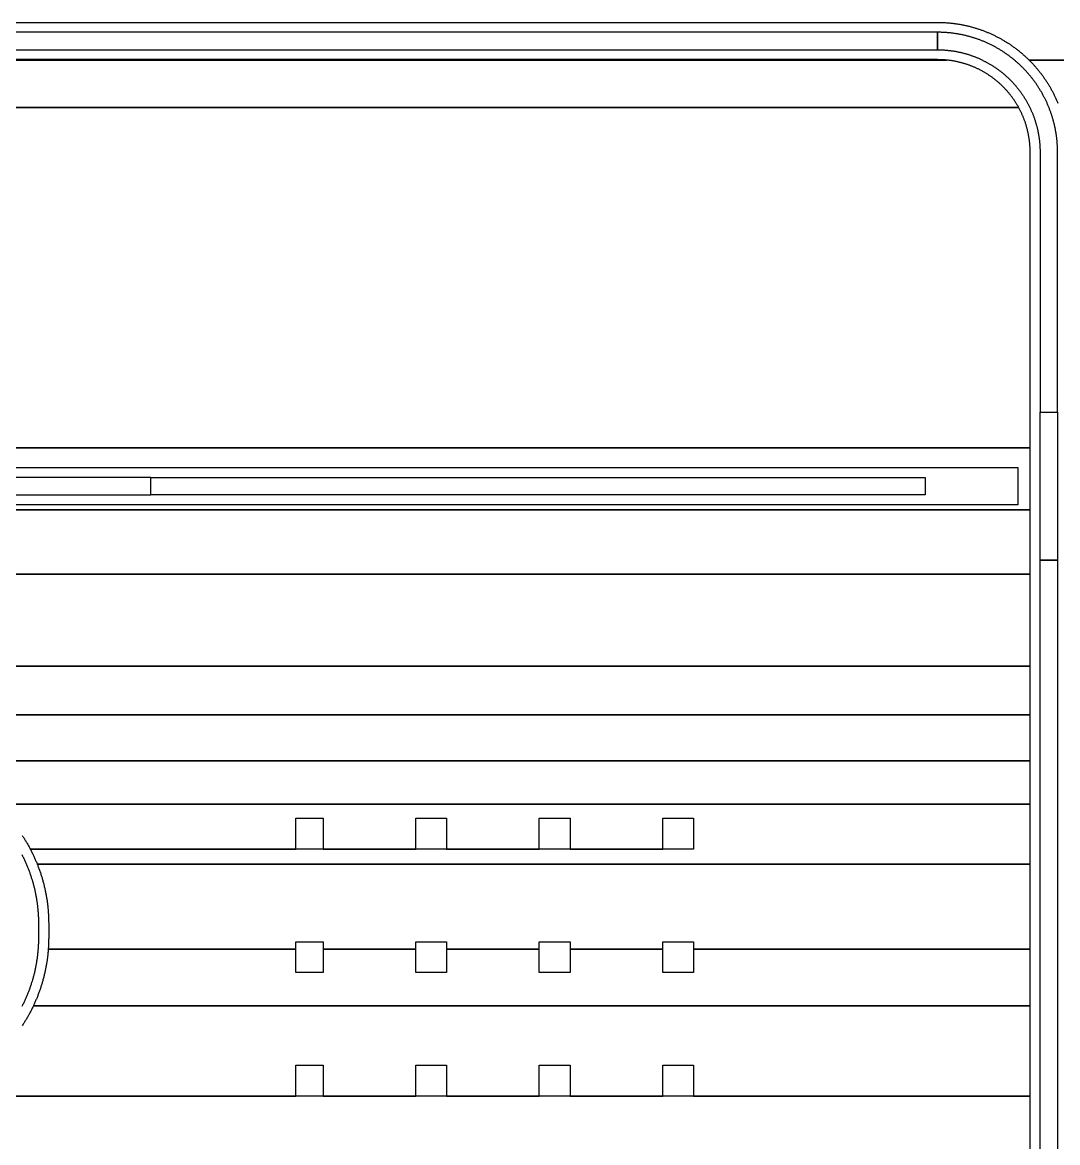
# Model space of a CAD drawing. Extents: x -3400 to 6900, y -3400 to 6900.
# Drawn here: x 1619 to 2457, y 1300 to 2207 of the extents above; entities that cross this region are included whole.
import ezdxf

# ---------------------------------------------------------------- set-up
doc = ezdxf.new("R2010")
doc.units = 0
doc.layers.add('XOR', color=1, linetype='CONTINUOUS')

# ---------------------------------------------------------------- blocks, each defined once
blk = doc.blocks.new('CHIP_XOR')
at = {"layer": '5'}
for points in [[(-2260, 2107.09), (2260, 2107.09), (2260.6475, 2107.088), (2261.2945, 2107.082), (2261.942, 2107.072), (2262.589, 2107.058), (2263.2365, 2107.04), (2263.883, 2107.018), (2264.53, 2106.9925), (2265.1765, 2106.9625), (2265.823, 2106.9285), (2266.4695, 2106.8905), (2267.1155, 2106.849), (2267.761, 2106.803), (2268.4065, 2106.753), (2269.0515, 2106.6995), (2269.6965, 2106.6415), (2270.341, 2106.58), (2270.985, 2106.5145), (2271.6285, 2106.4445), (2272.2715, 2106.371), (2272.9145, 2106.2935), (2273.5565, 2106.212), (2274.198, 2106.1265), (2274.8395, 2106.037), (2275.48, 2105.9435), (2276.12, 2105.8465), (2276.7595, 2105.745), (2277.398, 2105.64), (2278.036, 2105.5305), (2278.6735, 2105.4175), (2279.31, 2105.3005), (2279.946, 2105.1795), (2280.5815, 2105.055), (2281.216, 2104.926), (2281.8495, 2104.7935), (2282.482, 2104.657), (2283.114, 2104.5165), (2283.745, 2104.372), (2284.3755, 2104.224), (2285.0045, 2104.072), (2285.633, 2103.916), (2286.26, 2103.756), (2286.8865, 2103.5925), (2287.512, 2103.425), (2288.136, 2103.2535), (2288.759, 2103.0785), (2289.3815, 2102.899), (2290.0025, 2102.7165), (2290.622, 2102.5295), (2291.241, 2102.339), (2291.8585, 2102.1445), (2292.4745, 2101.9465), (2293.0895, 2101.7445), (2293.7035, 2101.539), (2294.316, 2101.3295), (2294.927, 2101.116), (2295.537, 2100.899), (2296.1455, 2100.6785), (2296.753, 2100.454), (2297.3585, 2100.2255), (2297.963, 2099.9935), (2298.566, 2099.758), (2299.1675, 2099.5185), (2299.767, 2099.2755), (2300.3655, 2099.0285), (2300.9625, 2098.778), (2301.558, 2098.524), (2302.152, 2098.266), (2302.744, 2098.0045), (2303.3345, 2097.7395), (2303.9235, 2097.4705), (2304.5105, 2097.198), (2305.0965, 2096.922), (2305.68, 2096.6425), (2306.2625, 2096.3595), (2306.8425, 2096.0725), (2307.421, 2095.7825), (2307.998, 2095.4885), (2308.573, 2095.191), (2309.146, 2094.89), (2309.7175, 2094.5855), (2310.287, 2094.2775), (2310.8545, 2093.966), (2311.42, 2093.651), (2311.9835, 2093.3325), (2312.545, 2093.0105), (2313.1045, 2092.685), (2313.662, 2092.3565), (2314.218, 2092.024), (2314.7715, 2091.6885), (2315.323, 2091.3495), (2315.872, 2091.007), (2316.4195, 2090.661), (2316.9645, 2090.312), (2317.5075, 2089.959), (2318.048, 2089.6035), (2318.5865, 2089.244), (2319.123, 2088.8815), (2319.657, 2088.5155), (2320.1885, 2088.1465), (2320.7185, 2087.774), (2321.2455, 2087.3985), (2321.7705, 2087.0195), (2322.293, 2086.6375), (2322.813, 2086.252), (2323.331, 2085.8635), (2323.8465, 2085.472), (2324.359, 2085.077), (2324.87, 2084.679), (2325.378, 2084.278), (2325.8835, 2083.8735), (2326.3865, 2083.466), (2326.887, 2083.0555), (2327.385, 2082.642), (2327.8805, 2082.2255), (2328.3735, 2081.806), (2328.864, 2081.383), (2329.3515, 2080.9575), (2329.8365, 2080.529), (2330.319, 2080.097), (2330.7985, 2079.6625), (2331.2755, 2079.225), (2331.75, 2078.7845), (2332.2215, 2078.341), (2332.6905, 2077.8945), (2333.1565, 2077.4455), (2333.62, 2076.9935), (2334.0805, 2076.5385), (3500, 2076.5385)], [(-2260, 2084.91), (2260, 2084.91), (2260, 2099.09), (-2260, 2099.09)], [(-2325.6125, 2038.1455), (2325.6125, 2038.1455), (2325.5915, 2038.184), (2325.325, 2038.6625), (2325.0555, 2039.1385), (2324.7825, 2039.613), (2324.506, 2040.085), (2324.226, 2040.5555), (2323.9425, 2041.0235), (2323.656, 2041.49), (2323.3655, 2041.954), (2323.072, 2042.4155), (2322.775, 2042.8755), (2322.475, 2043.333), (2322.171, 2043.7885), (2321.864, 2044.2415), (2321.554, 2044.692), (2321.2405, 2045.141), (2320.9235, 2045.587), (2320.6035, 2046.031), (2320.28, 2046.4725), (2319.9535, 2046.912), (2319.624, 2047.3485), (2319.291, 2047.783), (2318.955, 2048.215), (2318.6155, 2048.6445), (2318.2735, 2049.0715), (2317.928, 2049.496), (2317.5795, 2049.918), (2317.2275, 2050.3375), (2316.873, 2050.754), (2316.5155, 2051.1685), (2316.1545, 2051.58), (2315.791, 2051.989), (2315.424, 2052.395), (2315.0545, 2052.7985), (2314.682, 2053.1995), (2314.3065, 2053.5975), (2313.928, 2053.993), (2313.5465, 2054.3855), (2313.1625, 2054.7755), (2312.7755, 2055.1625), (2312.3855, 2055.5465), (2311.993, 2055.928), (2311.5975, 2056.3065), (2311.1995, 2056.682), (2310.7985, 2057.0545), (2310.395, 2057.424), (2309.989, 2057.791), (2309.58, 2058.1545), (2309.1685, 2058.5155), (2308.754, 2058.873), (2308.3375, 2059.2275), (2307.918, 2059.5795), (2307.496, 2059.928), (2307.0715, 2060.2735), (2306.6445, 2060.6155), (2306.215, 2060.955), (2305.783, 2061.291), (2305.3485, 2061.624), (2304.912, 2061.9535), (2304.4725, 2062.28), (2304.031, 2062.6035), (2303.587, 2062.9235), (2303.141, 2063.2405), (2302.692, 2063.554), (2302.2415, 2063.864), (2301.7885, 2064.171), (2301.333, 2064.475), (2300.8755, 2064.775), (2300.4155, 2065.072), (2299.954, 2065.3655), (2299.49, 2065.656), (2299.0235, 2065.9425), (2298.5555, 2066.226), (2298.085, 2066.506), (2297.613, 2066.7825), (2297.1385, 2067.0555), (2296.6625, 2067.325), (2296.184, 2067.5915), (2295.704, 2067.854), (2295.222, 2068.113), (2294.738, 2068.3685), (2294.252, 2068.6205), (2293.7645, 2068.869), (2293.275, 2069.114), (2292.7835, 2069.3555), (2292.2905, 2069.593), (2291.796, 2069.827), (2291.2995, 2070.0575), (2290.8015, 2070.2845), (2290.302, 2070.5075), (2289.8005, 2070.727), (2289.2975, 2070.943), (2288.793, 2071.1555), (2288.287, 2071.364), (2287.7795, 2071.5685), (2287.2705, 2071.77), (2286.76, 2071.967), (2286.2485, 2072.161), (2285.735, 2072.3505), (2285.2205, 2072.537), (2284.7045, 2072.719), (2284.187, 2072.898), (2283.6685, 2073.0725), (2283.1485, 2073.2435), (2282.6275, 2073.411), (2282.105, 2073.5745), (2281.5815, 2073.734), (2281.057, 2073.8895), (2280.531, 2074.0415), (2280.004, 2074.1895), (2279.476, 2074.334), (2278.947, 2074.474), (2278.417, 2074.6105), (2277.8865, 2074.7435), (2277.3545, 2074.872), (2276.8215, 2074.997), (2276.2875, 2075.118), (2275.753, 2075.235), (2275.2175, 2075.348), (2274.6815, 2075.457), (2274.144, 2075.5625), (2273.6065, 2075.664), (2273.068, 2075.7615), (2272.5285, 2075.855), (2271.9885, 2075.9445), (2271.448, 2076.03), (2270.907, 2076.1115), (2270.365, 2076.1895), (2269.823, 2076.263), (2269.28, 2076.333), (2268.737, 2076.399), (2268.193, 2076.4605), (2267.649, 2076.5185), (2267.448, 2076.5385), (-2267.448, 2076.5385)], [(-2267.448, 2076.5385), (2267.448, 2076.5385), (2267.104, 2076.5725), (2266.559, 2076.6225), (2266.014, 2076.668), (2265.468, 2076.71), (2264.922, 2076.748), (2264.376, 2076.782), (2263.8295, 2076.812), (2263.2825, 2076.838), (2262.736, 2076.86), (2262.189, 2076.878), (2261.642, 2076.892), (2261.0945, 2076.902), (2260.5475, 2076.908), (2260, 2076.91), (-2260, 2076.91)], [(3500, 2076.5385), (2334.0805, 2076.5385), (2334.5385, 2076.0805), (2334.9935, 2075.62), (2335.4455, 2075.1565), (2335.8945, 2074.6905), (2336.341, 2074.2215), (2336.7845, 2073.75), (2337.225, 2073.2755), (2337.6625, 2072.7985), (2338.097, 2072.319), (2338.529, 2071.8365), (2338.9575, 2071.3515), (2339.383, 2070.864), (2339.806, 2070.3735), (2340.2255, 2069.8805), (2340.642, 2069.385), (2341.0555, 2068.887), (2341.466, 2068.3865), (2341.8735, 2067.8835), (2342.278, 2067.378), (2342.679, 2066.87), (2343.077, 2066.359), (2343.472, 2065.8465), (2343.8635, 2065.331), (2344.252, 2064.813), (2344.6375, 2064.293), (2345.0195, 2063.7705), (2345.3985, 2063.2455), (2345.774, 2062.7185), (2346.082, 2062.28), (2346.1465, 2062.1885), (2346.5155, 2061.657), (2346.8815, 2061.123), (2347.244, 2060.5865), (2347.6035, 2060.048), (2347.959, 2059.5075), (2348.312, 2058.9645), (2348.661, 2058.4195), (2349.007, 2057.872), (2349.3495, 2057.323), (2349.6885, 2056.7715), (2350.024, 2056.218), (2350.3565, 2055.662), (2350.685, 2055.1045), (2351.0105, 2054.545), (2351.3325, 2053.9835), (2351.651, 2053.42), (2351.966, 2052.8545), (2352.2775, 2052.287), (2352.5855, 2051.7175), (2352.89, 2051.146), (2353.191, 2050.573), (2353.4885, 2049.998), (2353.7825, 2049.421), (2354.0725, 2048.8425), (2354.3595, 2048.2625), (2354.6425, 2047.68), (2354.922, 2047.0965), (2355.198, 2046.5105), (2355.4705, 2045.9235), (2355.7395, 2045.3345), (2356.0045, 2044.744), (2356.266, 2044.152), (2356.524, 2043.558), (2356.778, 2042.9625), (2357.0285, 2042.3655), (2357.2755, 2041.767)], [(-2334.91, 1762.5), (2334.91, 1762.5), (2334.91, 2002), (2334.908, 2002.5475), (2334.902, 2003.0945), (2334.892, 2003.642), (2334.878, 2004.189), (2334.86, 2004.736), (2334.838, 2005.2825), (2334.812, 2005.8295), (2334.782, 2006.376), (2334.748, 2006.922), (2334.71, 2007.468), (2334.668, 2008.014), (2334.6225, 2008.559), (2334.5725, 2009.104), (2334.5185, 2009.649), (2334.4605, 2010.193), (2334.399, 2010.737), (2334.333, 2011.28), (2334.263, 2011.823), (2334.1895, 2012.365), (2334.1115, 2012.907), (2334.03, 2013.448), (2333.9445, 2013.9885), (2333.855, 2014.5285), (2333.7615, 2015.068), (2333.664, 2015.6065), (2333.5625, 2016.144), (2333.457, 2016.6815), (2333.348, 2017.2175), (2333.235, 2017.753), (2333.118, 2018.2875), (2332.997, 2018.8215), (2332.872, 2019.3545), (2332.7435, 2019.8865), (2332.6105, 2020.417), (2332.474, 2020.947), (2332.334, 2021.476), (2332.1895, 2022.004), (2332.0415, 2022.531), (2331.8895, 2023.057), (2331.734, 2023.5815), (2331.5745, 2024.105), (2331.411, 2024.6275), (2331.2435, 2025.1485), (2331.0725, 2025.6685), (2330.898, 2026.187), (2330.719, 2026.7045), (2330.537, 2027.2205), (2330.3505, 2027.735), (2330.161, 2028.2485), (2329.967, 2028.76), (2329.77, 2029.2705), (2329.5685, 2029.7795), (2329.364, 2030.287), (2329.1555, 2030.793), (2328.943, 2031.2975), (2328.727, 2031.8005), (2328.5075, 2032.302), (2328.2845, 2032.8015), (2328.0575, 2033.2995), (2327.827, 2033.796), (2327.593, 2034.2905), (2327.3555, 2034.7835), (2327.114, 2035.275), (2326.869, 2035.7645), (2326.6205, 2036.252), (2326.3685, 2036.738), (2326.113, 2037.222), (2325.854, 2037.704), (2325.6125, 2038.1455), (-2325.6125, 2038.1455)], [(634.961, 1746.59), (2324.91, 1746.59), (2324.91, 1716.41), (634.961, 1716.41)], [(606.5515, 1712.2545), (2334.91, 1712.2545), (2334.91, 1762.5), (262.5, 1762.5)], [(545.5405, 1660.152), (2334.91, 1660.152), (2334.91, 1712.2545), (606.5515, 1712.2545)], [(537.8385, 1585.6115), (2334.91, 1585.6115), (2334.91, 1660.152), (545.5405, 1660.152)], [(555.5685, 1546.3165), (2334.91, 1546.3165), (2334.91, 1585.6115), (537.8385, 1585.6115)], [(606.3545, 1510.8045), (606.959, 1510.6245), (607.565, 1510.448), (608.172, 1510.276), (608.7795, 1510.1075), (609.3885, 1509.943), (609.999, 1509.782), (610.61, 1509.6255), (611.222, 1509.4725), (611.835, 1509.3235), (612.4485, 1509.1785), (613.0635, 1509.037), (2334.91, 1509.037), (2334.91, 1546.3165), (555.5685, 1546.3165)], [(1497.104, 1473.826), (2334.91, 1473.826), (2334.91, 1509.037), (613.0635, 1509.037)], [(1518.928, 1448.6415), (1519.3245, 1448.0395), (1519.717, 1447.4355), (1520.1065, 1446.829), (1520.4925, 1446.2205), (1520.8755, 1445.61), (1521.2545, 1444.997), (1521.6305, 1444.3825), (1522.003, 1443.7655), (1522.372, 1443.1465), (1522.7375, 1442.525), (1523.0995, 1441.902), (1523.458, 1441.277), (1523.813, 1440.65), (1524.165, 1440.021), (1524.513, 1439.39), (1524.8575, 1438.757), (1525.1985, 1438.122), (1525.528, 1437.5), (1740.4325, 1437.5), (1740.4325, 1462.5), (1762.5, 1462.5), (1762.5, 1437.5), (1837.5, 1437.5), (1837.5, 1462.5), (1862.5, 1462.5), (1862.5, 1437.5), (1937.5, 1437.5), (1937.5, 1462.5), (1962.5, 1462.5), (1962.5, 1437.5), (2037.5, 1437.5), (2037.5, 1462.5), (2062.5, 1462.5), (2062.5, 1437.5), (2037.5, 1437.5), (1962.5, 1437.5), (1937.5, 1437.5), (1862.5, 1437.5), (1837.5, 1437.5), (1762.5, 1437.5), (1740.4325, 1437.5), (1525.528, 1437.5), (1525.536, 1437.4855), (1525.87, 1436.847), (1526.2005, 1436.2065), (1526.527, 1435.564), (1526.8505, 1434.92), (1527.17, 1434.274), (1527.486, 1433.6265), (1527.7985, 1432.977), (1528.107, 1432.326), (1528.4125, 1431.673), (1528.714, 1431.0185), (1529.012, 1430.3625), (1529.306, 1429.7045), (1529.5965, 1429.045), (1529.8835, 1428.384), (1530.1665, 1427.721), (1530.446, 1427.057), (1530.722, 1426.391), (1530.994, 1425.724), (1531.2005, 1425.209), (2334.91, 1425.209), (2334.91, 1473.826), (1497.104, 1473.826)], [(1518.9495, 1310.187), (1519.2665, 1310.8065), (1519.58, 1311.4275), (1519.89, 1312.0505), (1520.196, 1312.6755), (1520.4985, 1313.302), (1520.798, 1313.93), (1521.0935, 1314.56), (1521.385, 1315.192), (1521.6735, 1315.825), (1521.958, 1316.46), (1522.239, 1317.0965), (1522.516, 1317.735), (1522.79, 1318.3745), (1523.06, 1319.016), (1523.326, 1319.659), (1523.5885, 1320.303), (1523.8475, 1320.949), (1524.103, 1321.5965), (1524.354, 1322.245), (1524.602, 1322.8955), (1524.846, 1323.547), (1525.0865, 1324.2), (1525.323, 1324.8545), (1525.5555, 1325.5105), (1525.7845, 1326.1675), (1526.01, 1326.8255), (1526.2315, 1327.4855), (1526.449, 1328.146), (1526.663, 1328.8085), (1526.873, 1329.4715), (1527.079, 1330.1365), (1527.2815, 1330.802), (1527.4805, 1331.469), (1527.675, 1332.137), (1527.866, 1332.806), (1528.0535, 1333.476), (1528.2365, 1334.1475), (1528.416, 1334.8195), (1528.5915, 1335.493), (1528.7635, 1336.1675), (1528.931, 1336.8425), (1529.095, 1337.519), (1529.2555, 1338.196), (1529.4115, 1338.874), (1529.564, 1339.553), (1529.7125, 1340.233), (1529.857, 1340.9135), (1529.9975, 1341.595), (1530.134, 1342.277), (1530.267, 1342.96), (1530.396, 1343.644), (1530.521, 1344.3285), (1530.642, 1345.0135), (1530.759, 1345.6995), (1530.872, 1346.386), (1530.9815, 1347.0735), (1531.087, 1347.761), (1531.188, 1348.4495), (1531.2855, 1349.1385), (1531.379, 1349.828), (1531.4685, 1350.518), (1531.554, 1351.2085), (1531.6355, 1351.8995), (1531.7135, 1352.591), (1531.787, 1353.283), (1531.8565, 1353.9755), (1531.9225, 1354.668), (1531.984, 1355.361), (1532.042, 1356.0545), (1532.0955, 1356.7485), (1532.1455, 1357.4425), (1532.1915, 1358.1365), (1532.233, 1358.8315), (1532.271, 1359.526), (1532.305, 1360.221), (1532.335, 1360.916), (1532.361, 1361.6115), (1532.3825, 1362.307), (1532.4005, 1363.0025), (1532.4145, 1363.6985), (1532.4245, 1364.394), (1532.4305, 1365.09), (1532.4325, 1365.7855), (1532.4325, 1377.2145), (1532.4305, 1377.91), (1532.4245, 1378.606), (1532.4145, 1379.3015), (1532.4005, 1379.9975), (1532.3825, 1380.693), (1532.361, 1381.3885), (1532.335, 1382.084), (1532.305, 1382.779), (1532.271, 1383.474), (1532.233, 1384.1685), (1532.1915, 1384.8635), (1532.1455, 1385.5575), (1532.0955, 1386.2515), (1532.042, 1386.9455), (1531.984, 1387.639), (1531.9225, 1388.332), (1531.8565, 1389.0245), (1531.787, 1389.717), (1531.7135, 1390.409), (1531.6355, 1391.1005), (1531.554, 1391.7915), (1531.4685, 1392.482), (1531.379, 1393.172), (1531.2855, 1393.8615), (1531.188, 1394.5505), (1531.087, 1395.239), (1530.9815, 1395.9265), (1530.872, 1396.614), (1530.759, 1397.3005), (1530.642, 1397.9865), (1530.521, 1398.6715), (1530.396, 1399.356), (1530.267, 1400.04), (1530.134, 1400.723), (1529.9975, 1401.405), (1529.857, 1402.0865), (1529.7125, 1402.767), (1529.564, 1403.447), (1529.4115, 1404.126), (1529.2555, 1404.804), (1529.095, 1405.481), (1528.931, 1406.1575), (1528.7635, 1406.8325), (1528.5915, 1407.507), (1528.416, 1408.1805), (1528.2365, 1408.8525), (1528.0535, 1409.524), (1527.866, 1410.194), (1527.675, 1410.863), (1527.4805, 1411.531), (1527.2815, 1412.198), (1527.079, 1412.8635), (1526.873, 1413.5285), (1526.663, 1414.1915), (1526.449, 1414.854), (1526.2315, 1415.5145), (1526.01, 1416.1745), (1525.7845, 1416.8325), (1525.5555, 1417.4895), (1525.323, 1418.1455), (1525.0865, 1418.8), (1524.846, 1419.453), (1524.602, 1420.1045), (1524.354, 1420.755), (1524.103, 1421.4035), (1523.8475, 1422.051), (1523.5885, 1422.697), (1523.326, 1423.341), (1523.06, 1423.984), (1522.79, 1424.6255), (1522.516, 1425.265), (1522.239, 1425.9035), (1521.958, 1426.54), (1521.6735, 1427.175), (1521.385, 1427.808), (1521.0935, 1428.44), (1520.798, 1429.07), (1520.4985, 1429.698), (1520.196, 1430.3245), (1519.89, 1430.9495), (1519.58, 1431.5725), (1519.2665, 1432.1935), (1518.9495, 1432.813)], [(1427.812, 1237.5), (1740.4325, 1237.5), (1740.4325, 1262.5), (1762.5, 1262.5), (1762.5, 1237.5), (1837.5, 1237.5), (1837.5, 1262.5), (1862.5, 1262.5), (1862.5, 1237.5), (1937.5, 1237.5), (1937.5, 1262.5), (1962.5, 1262.5), (1962.5, 1237.5), (2037.5, 1237.5), (2037.5, 1262.5), (2062.5, 1262.5), (2062.5, 1237.5), (2334.91, 1237.5), (2334.91, 1310.674), (1528.107, 1310.674), (1527.7985, 1310.023), (1527.486, 1309.3735), (1527.17, 1308.726), (1526.8505, 1308.08), (1526.527, 1307.436), (1526.2005, 1306.7935), (1525.87, 1306.153), (1525.536, 1305.5145), (1525.1985, 1304.878), (1524.8575, 1304.243), (1524.513, 1303.61), (1524.165, 1302.979), (1523.813, 1302.35), (1523.458, 1301.723), (1523.0995, 1301.098), (1522.7375, 1300.475), (1522.372, 1299.8535), (1522.003, 1299.2345), (1521.6305, 1298.6175), (1521.2545, 1298.003), (1520.8755, 1297.39), (1520.4925, 1296.7795), (1520.1065, 1296.171), (1519.717, 1295.5645), (1519.3245, 1294.9605), (1518.928, 1294.3585)], [(2334.91, 1037.5), (2334.91, 1237.5), (1427.812, 1237.5)]]:
    blk.add_lwpolyline(points, dxfattribs=at)
for points in [[(2357.09, 2002), (2357.088, 2002.6225), (2357.082, 2003.245), (2357.072, 2003.8675), (2357.058, 2004.4895), (2357.04, 2005.112), (2357.018, 2005.734), (2356.992, 2006.356), (2356.9625, 2006.9775), (2356.9285, 2007.599), (2356.8905, 2008.2205), (2356.8485, 2008.8415), (2356.803, 2009.4625), (2356.753, 2010.083), (2356.699, 2010.703), (2356.6415, 2011.323), (2356.5795, 2011.9425), (2356.514, 2012.5615), (2356.444, 2013.18), (2356.3705, 2013.798), (2356.293, 2014.4155), (2356.2115, 2015.0325), (2356.126, 2015.6495), (2356.0365, 2016.2655), (2355.943, 2016.8805), (2355.8455, 2017.4955), (2355.744, 2018.1095), (2355.639, 2018.7235), (2355.5295, 2019.336), (2355.4165, 2019.948), (2355.2995, 2020.5595), (2355.1785, 2021.17), (2355.054, 2021.78), (2354.925, 2022.389), (2354.7925, 2022.997), (2354.656, 2023.6045), (2354.5155, 2024.211), (2354.371, 2024.8165), (2354.2225, 2025.421), (2354.0705, 2026.0245), (2353.9145, 2026.6275), (2353.755, 2027.229), (2353.591, 2027.8295), (2353.4235, 2028.429), (2353.2525, 2029.0275), (2353.077, 2029.625), (2352.898, 2030.221), (2352.715, 2030.816), (2352.5285, 2031.41), (2352.338, 2032.0025), (2352.144, 2032.594), (2351.946, 2033.184), (2351.744, 2033.773), (2351.5385, 2034.3605), (2351.329, 2034.9465), (2351.116, 2035.5315), (2350.899, 2036.115), (2350.6785, 2036.697), (2350.454, 2037.2775), (2350.226, 2037.857), (2349.9945, 2038.4345), (2349.759, 2039.011), (2349.52, 2039.5855), (2349.277, 2040.159), (2349.0305, 2040.7305), (2348.7805, 2041.3005), (2348.5265, 2041.869), (2348.269, 2042.4355), (2348.008, 2043.0005), (2347.7435, 2043.564), (2347.475, 2044.126), (2347.203, 2044.6855), (2346.9275, 2045.244), (2346.6485, 2045.8005), (2346.366, 2046.355), (2346.08, 2046.908), (2345.79, 2047.459), (2345.497, 2048.008), (2345.2005, 2048.555), (2344.9, 2049.1005), (2344.5965, 2049.644), (2344.289, 2050.185), (2343.9785, 2050.7245), (2343.6645, 2051.262), (2343.347, 2051.7975), (2343.026, 2052.3305), (2342.7015, 2052.862), (2342.3735, 2053.391), (2342.0425, 2053.9185), (2341.708, 2054.443), (2341.37, 2054.966), (2341.0285, 2055.4865), (2340.684, 2056.005), (2340.336, 2056.521), (2339.985, 2057.035), (2339.6305, 2057.547), (2339.273, 2058.056), (2338.9115, 2058.5635), (2338.5475, 2059.068), (2338.18, 2059.5705), (2337.809, 2060.0705), (2337.4355, 2060.568), (2337.058, 2061.0635), (2336.678, 2061.5565), (2336.2945, 2062.0465), (2335.908, 2062.5345), (2335.5185, 2063.02), (2335.1255, 2063.503), (2334.7295, 2063.9835), (2334.331, 2064.461), (2333.929, 2064.9365), (2333.524, 2065.409), (2333.1155, 2065.8795), (2332.7045, 2066.3465), (2332.2905, 2066.8115), (2331.8735, 2067.2735), (2331.4535, 2067.733), (2331.0305, 2068.19), (2330.605, 2068.644), (2330.176, 2069.0955), (2329.7445, 2069.544), (2329.31, 2069.9895), (2328.8725, 2070.4325), (2328.4325, 2070.8725), (2327.9895, 2071.31), (2327.544, 2071.7445), (2327.0955, 2072.176), (2326.644, 2072.605), (2326.19, 2073.0305), (2325.733, 2073.4535), (2325.2735, 2073.8735), (2324.8115, 2074.2905), (2324.3465, 2074.7045), (2323.8795, 2075.1155), (2323.409, 2075.524), (2322.9365, 2075.929), (2322.461, 2076.331), (2321.9835, 2076.7295), (2321.503, 2077.1255), (2321.02, 2077.5185), (2320.5345, 2077.908), (2320.0465, 2078.2945), (2319.5565, 2078.678), (2319.0635, 2079.058), (2318.568, 2079.4355), (2318.0705, 2079.809), (2317.5705, 2080.18), (2317.068, 2080.5475), (2316.5635, 2080.9115), (2316.056, 2081.273), (2315.547, 2081.6305), (2315.035, 2081.985), (2314.521, 2082.336), (2314.005, 2082.684), (2313.4865, 2083.0285), (2312.966, 2083.37), (2312.443, 2083.708), (2311.9185, 2084.0425), (2311.391, 2084.3735), (2310.862, 2084.7015), (2310.3305, 2085.026), (2309.7975, 2085.347), (2309.262, 2085.6645), (2308.7245, 2085.9785), (2308.185, 2086.289), (2307.644, 2086.5965), (2307.1005, 2086.9), (2306.555, 2087.2005), (2306.008, 2087.497), (2305.459, 2087.79), (2304.908, 2088.08), (2304.355, 2088.366), (2303.8005, 2088.6485), (2303.244, 2088.9275), (2302.6855, 2089.203), (2302.126, 2089.475), (2301.564, 2089.7435), (2301.0005, 2090.008), (2300.4355, 2090.269), (2299.869, 2090.5265), (2299.3005, 2090.7805), (2298.7305, 2091.0305), (2298.159, 2091.277), (2297.5855, 2091.52), (2297.011, 2091.759), (2296.4345, 2091.9945), (2295.857, 2092.226), (2295.2775, 2092.454), (2294.697, 2092.6785), (2294.115, 2092.899), (2293.5315, 2093.116), (2292.9465, 2093.329), (2292.3605, 2093.5385), (2291.773, 2093.744), (2291.184, 2093.946), (2290.594, 2094.144), (2290.0025, 2094.338), (2289.41, 2094.5285), (2288.816, 2094.715), (2288.221, 2094.898), (2287.625, 2095.077), (2287.0275, 2095.2525), (2286.429, 2095.4235), (2285.8295, 2095.591), (2285.229, 2095.755), (2284.6275, 2095.9145), (2284.0245, 2096.0705), (2283.421, 2096.2225), (2282.8165, 2096.371), (2282.211, 2096.5155), (2281.6045, 2096.656), (2280.997, 2096.7925), (2280.389, 2096.925), (2279.78, 2097.054), (2279.17, 2097.1785), (2278.5595, 2097.2995), (2277.948, 2097.4165), (2277.336, 2097.5295), (2276.7235, 2097.639), (2276.1095, 2097.744), (2275.4955, 2097.8455), (2274.8805, 2097.943), (2274.2655, 2098.0365), (2273.6495, 2098.126), (2273.0325, 2098.2115), (2272.4155, 2098.293), (2271.798, 2098.3705), (2271.18, 2098.444), (2270.5615, 2098.514), (2269.9425, 2098.5795), (2269.323, 2098.6415), (2268.703, 2098.699), (2268.083, 2098.753), (2267.4625, 2098.803), (2266.8415, 2098.8485), (2266.2205, 2098.8905), (2265.599, 2098.9285), (2264.9775, 2098.9625), (2264.356, 2098.992), (2263.734, 2099.018), (2263.112, 2099.04), (2262.4895, 2099.058), (2261.8675, 2099.072), (2261.245, 2099.082), (2260.6225, 2099.088), (2260, 2099.09), (2260, 2084.91), (2260.5765, 2084.908), (2261.1525, 2084.902), (2261.7285, 2084.892), (2262.3045, 2084.878), (2262.8805, 2084.86), (2263.4565, 2084.838), (2264.032, 2084.812), (2264.6075, 2084.782), (2265.183, 2084.748), (2265.758, 2084.71), (2266.3325, 2084.668), (2266.907, 2084.622), (2267.481, 2084.572), (2268.055, 2084.518), (2268.628, 2084.46), (2269.201, 2084.398), (2269.7735, 2084.332), (2270.3455, 2084.262), (2270.917, 2084.188), (2271.488, 2084.11), (2272.0585, 2084.0285), (2272.6285, 2083.9425), (2273.1975, 2083.853), (2273.766, 2083.759), (2274.334, 2083.6615), (2274.9015, 2083.56), (2275.468, 2083.4545), (2276.0335, 2083.345), (2276.5985, 2083.2315), (2277.163, 2083.114), (2277.726, 2082.993), (2278.2885, 2082.868), (2278.8505, 2082.7385), (2279.411, 2082.6055), (2279.971, 2082.469), (2280.5295, 2082.328), (2281.0875, 2082.1835), (2281.644, 2082.035), (2282.2, 2081.8825), (2282.7545, 2081.7265), (2283.308, 2081.5665), (2283.8605, 2081.4025), (2284.412, 2081.2345), (2284.962, 2081.063), (2285.511, 2080.8875), (2286.0585, 2080.7085), (2286.605, 2080.5255), (2287.15, 2080.3385), (2287.694, 2080.148), (2288.2365, 2079.9535), (2288.7775, 2079.7555), (2289.3175, 2079.5535), (2289.8555, 2079.348), (2290.3925, 2079.1385), (2290.928, 2078.9255), (2291.462, 2078.7085), (2291.9945, 2078.488), (2292.525, 2078.264), (2293.0545, 2078.036), (2293.582, 2077.8045), (2294.108, 2077.569), (2294.6325, 2077.3305), (2295.1555, 2077.088), (2295.6765, 2076.8415), (2296.1955, 2076.592), (2296.713, 2076.3385), (2297.229, 2076.0815), (2297.743, 2075.821), (2298.255, 2075.557), (2298.7655, 2075.289), (2299.274, 2075.018), (2299.7805, 2074.743), (2300.285, 2074.465), (2300.788, 2074.1835), (2301.2885, 2073.898), (2301.7875, 2073.6095), (2302.284, 2073.317), (2302.7785, 2073.0215), (2303.271, 2072.7225), (2303.7615, 2072.42), (2304.25, 2072.114), (2304.7365, 2071.805), (2305.2205, 2071.4925), (2305.7025, 2071.1765), (2306.182, 2070.857), (2306.6595, 2070.5345), (2307.1345, 2070.2085), (2307.6075, 2069.879), (2308.0785, 2069.5465), (2308.5465, 2069.211), (2309.0125, 2068.872), (2309.476, 2068.5295), (2309.9375, 2068.184), (2310.396, 2067.8355), (2310.8525, 2067.4835), (2311.3065, 2067.1285), (2311.758, 2066.7705), (2312.207, 2066.409), (2312.653, 2066.0445), (2313.097, 2065.677), (2313.5385, 2065.3065), (2313.977, 2064.933), (2314.413, 2064.556), (2314.8465, 2064.1765), (2315.2775, 2063.794), (2315.7055, 2063.408), (2316.131, 2063.0195), (2316.554, 2062.628), (2316.974, 2062.2335), (2317.391, 2061.836), (2317.8055, 2061.4355), (2318.2175, 2061.0325), (2318.626, 2060.626), (2319.0325, 2060.2175), (2319.4355, 2059.8055), (2319.836, 2059.391), (2320.2335, 2058.974), (2320.628, 2058.554), (2321.0195, 2058.131), (2321.408, 2057.7055), (2321.794, 2057.2775), (2322.1765, 2056.8465), (2322.556, 2056.413), (2322.933, 2055.977), (2323.3065, 2055.5385), (2323.677, 2055.097), (2324.0445, 2054.653), (2324.409, 2054.207), (2324.7705, 2053.758), (2325.1285, 2053.3065), (2325.4835, 2052.8525), (2325.8355, 2052.396), (2326.184, 2051.9375), (2326.5295, 2051.476), (2326.872, 2051.0125), (2327.211, 2050.5465), (2327.5465, 2050.0785), (2327.879, 2049.6075), (2328.2085, 2049.1345), (2328.5345, 2048.6595), (2328.857, 2048.182), (2329.1765, 2047.7025), (2329.4925, 2047.2205), (2329.805, 2046.7365), (2330.114, 2046.25), (2330.42, 2045.7615), (2330.7225, 2045.271), (2331.0215, 2044.7785), (2331.317, 2044.284), (2331.6095, 2043.7875), (2331.898, 2043.2885), (2332.1835, 2042.788), (2332.465, 2042.285), (2332.743, 2041.7805), (2333.018, 2041.274), (2333.289, 2040.7655), (2333.557, 2040.255), (2333.821, 2039.743), (2334.0815, 2039.229), (2334.3385, 2038.713), (2334.592, 2038.1955), (2334.8415, 2037.6765), (2335.088, 2037.1555), (2335.3305, 2036.6325), (2335.569, 2036.108), (2335.8045, 2035.582), (2336.036, 2035.0545), (2336.264, 2034.525), (2336.488, 2033.9945), (2336.7085, 2033.462), (2336.9255, 2032.928), (2337.1385, 2032.3925), (2337.348, 2031.8555), (2337.5535, 2031.3175), (2337.7555, 2030.7775), (2337.9535, 2030.2365), (2338.148, 2029.694), (2338.3385, 2029.15), (2338.5255, 2028.605), (2338.7085, 2028.0585), (2338.8875, 2027.511), (2339.063, 2026.962), (2339.2345, 2026.412), (2339.4025, 2025.8605), (2339.5665, 2025.308), (2339.7265, 2024.7545), (2339.8825, 2024.2), (2340.035, 2023.644), (2340.1835, 2023.0875), (2340.328, 2022.5295), (2340.469, 2021.971), (2340.6055, 2021.411), (2340.7385, 2020.8505), (2340.868, 2020.2885), (2340.993, 2019.726), (2341.114, 2019.163), (2341.2315, 2018.5985), (2341.345, 2018.0335), (2341.4545, 2017.468), (2341.56, 2016.9015), (2341.6615, 2016.334), (2341.759, 2015.766), (2341.853, 2015.1975), (2341.9425, 2014.6285), (2342.0285, 2014.0585), (2342.11, 2013.488), (2342.188, 2012.917), (2342.262, 2012.3455), (2342.332, 2011.7735), (2342.398, 2011.201), (2342.46, 2010.628), (2342.518, 2010.055), (2342.572, 2009.481), (2342.622, 2008.907), (2342.668, 2008.3325), (2342.71, 2007.758), (2342.748, 2007.183), (2342.782, 2006.6075), (2342.812, 2006.032), (2342.838, 2005.4565), (2342.86, 2004.8805), (2342.878, 2004.3045), (2342.892, 2003.7285), (2342.902, 2003.1525), (2342.908, 2002.5765), (2342.91, 2002), (2342.91, 1791.5), (2357.09, 1791.5)], [(2342.91, 1791.5), (2357.09, 1791.5), (2357.09, 1671.5), (2342.91, 1671.5)], [(1623.009, 1724.41), (1623.009, 1738.59), (1503.1175, 1738.59), (1503.1175, 1724.41)], [(2249.91, 1738.59), (2249.91, 1724.41), (1623.009, 1724.41), (1623.009, 1738.59)], [(2342.91, 1671.5), (2357.09, 1671.5), (2357.09, 834.5), (2342.91, 834.5)], [(2334.91, 1425.209), (1531.2005, 1425.209), (1531.2625, 1425.055), (1531.527, 1424.3845), (1531.788, 1423.713), (1532.045, 1423.0395), (1532.2985, 1422.365), (1532.548, 1421.689), (1532.794, 1421.0115), (1533.036, 1420.333), (1533.274, 1419.6525), (1533.5085, 1418.9715), (1533.7395, 1418.2885), (1533.966, 1417.6045), (1534.143, 1417.061), (1534.1895, 1416.9195), (1534.4085, 1416.233), (1534.624, 1415.545), (1534.8355, 1414.8565), (1535.0435, 1414.166), (1535.247, 1413.475), (1535.447, 1412.7825), (1535.6435, 1412.0895), (1535.836, 1411.395), (1536.024, 1410.699), (1536.209, 1410.0025), (1536.3895, 1409.305), (1536.5665, 1408.6065), (1536.739, 1407.9065), (1536.908, 1407.206), (1537.0735, 1406.5045), (1537.2345, 1405.8025), (1537.392, 1405.099), (1537.545, 1404.395), (1537.6945, 1403.69), (1537.84, 1402.984), (1537.9815, 1402.2775), (1538.1195, 1401.57), (1538.253, 1400.862), (1538.383, 1400.153), (1538.5085, 1399.4435), (1538.6305, 1398.7335), (1538.7485, 1398.0225), (1538.862, 1397.3105), (1538.972, 1396.5985), (1539.078, 1395.8855), (1539.18, 1395.1725), (1539.278, 1394.4585), (1539.3725, 1393.744), (1539.4625, 1393.029), (1539.5485, 1392.3135), (1539.6305, 1391.5975), (1539.7085, 1390.881), (1539.783, 1390.164), (1539.853, 1389.447), (1539.919, 1388.7295), (1539.9815, 1388.0115), (1540.0395, 1387.293), (1540.0935, 1386.5745), (1540.1435, 1385.8555), (1540.19, 1385.1365), (1540.232, 1384.417), (1540.27, 1383.6975), (1540.304, 1382.9775), (1540.334, 1382.2575), (1540.3605, 1381.5375), (1540.3825, 1380.817), (1540.4005, 1380.0965), (1540.4145, 1379.376), (1540.4245, 1378.6555), (1540.4305, 1377.935), (1540.4325, 1377.2145), (1540.4325, 1365.7855), (1540.4305, 1365.065), (1540.4245, 1364.3445), (1540.4145, 1363.624), (1540.4005, 1362.9035), (1540.3825, 1362.183), (1540.3605, 1361.4625), (1540.334, 1360.7425), (1540.304, 1360.0225), (1540.27, 1359.3025), (1540.232, 1358.583), (1540.19, 1357.8635), (1540.1435, 1357.1445), (1540.0935, 1356.4255), (1540.0915, 1356.3985), (1740.4325, 1356.3985), (1740.4325, 1362.5), (1762.5, 1362.5), (1762.5, 1356.3985), (1837.5, 1356.3985), (1837.5, 1362.5), (1862.5, 1362.5), (1862.5, 1356.3985), (1937.5, 1356.3985), (1937.5, 1362.5), (1962.5, 1362.5), (1962.5, 1356.3985), (2037.5, 1356.3985), (2037.5, 1362.5), (2062.5, 1362.5), (2062.5, 1356.3985), (2334.91, 1356.3985)], [(2037.5, 1337.5), (2037.5, 1356.3985), (1962.5, 1356.3985), (1962.5, 1337.5), (1937.5, 1337.5), (1937.5, 1356.3985), (1862.5, 1356.3985), (1862.5, 1337.5), (1837.5, 1337.5), (1837.5, 1356.3985), (1762.5, 1356.3985), (1762.5, 1337.5), (1740.4325, 1337.5), (1740.4325, 1356.3985), (1540.0915, 1356.3985), (1540.0395, 1355.707), (1539.9815, 1354.9885), (1539.919, 1354.2705), (1539.853, 1353.553), (1539.783, 1352.836), (1539.7085, 1352.119), (1539.6305, 1351.4025), (1539.5485, 1350.6865), (1539.4625, 1349.971), (1539.3725, 1349.256), (1539.278, 1348.5415), (1539.18, 1347.8275), (1539.078, 1347.1145), (1538.972, 1346.4015), (1538.862, 1345.6895), (1538.7485, 1344.9775), (1538.6305, 1344.2665), (1538.5085, 1343.5565), (1538.383, 1342.847), (1538.253, 1342.138), (1538.1195, 1341.43), (1537.9815, 1340.7225), (1537.84, 1340.016), (1537.6945, 1339.31), (1537.545, 1338.605), (1537.392, 1337.901), (1537.2345, 1337.1975), (1537.0735, 1336.4955), (1536.908, 1335.794), (1536.739, 1335.0935), (1536.5665, 1334.3935), (1536.3895, 1333.695), (1536.209, 1332.9975), (1536.024, 1332.301), (1535.836, 1331.605), (1535.6435, 1330.9105), (1535.447, 1330.2175), (1535.247, 1329.525), (1535.0435, 1328.834), (1534.8355, 1328.1435), (1534.624, 1327.455), (1534.4085, 1326.767), (1534.1895, 1326.0805), (1533.966, 1325.3955), (1533.7395, 1324.7115), (1533.5085, 1324.0285), (1533.274, 1323.3475), (1533.036, 1322.667), (1532.794, 1321.9885), (1532.548, 1321.311), (1532.2985, 1320.635), (1532.045, 1319.9605), (1531.788, 1319.287), (1531.527, 1318.6155), (1531.2625, 1317.945), (1530.994, 1317.276), (1530.722, 1316.609), (1530.446, 1315.943), (1530.1665, 1315.279), (1529.8835, 1314.616), (1529.5965, 1313.955), (1529.306, 1313.2955), (1529.012, 1312.6375), (1528.714, 1311.9815), (1528.4125, 1311.327), (1528.107, 1310.674), (2334.91, 1310.674), (2334.91, 1356.3985), (2062.5, 1356.3985), (2062.5, 1337.5)]]:
    blk.add_lwpolyline(points, close=True, dxfattribs=at)

msp = doc.modelspace()

# ---------------------------------------------------------------- block references
at = {"layer": 'XOR'}
msp.add_blockref('CHIP_XOR', (100, 100), dxfattribs=at)

doc.saveas('drawing.dxf')
